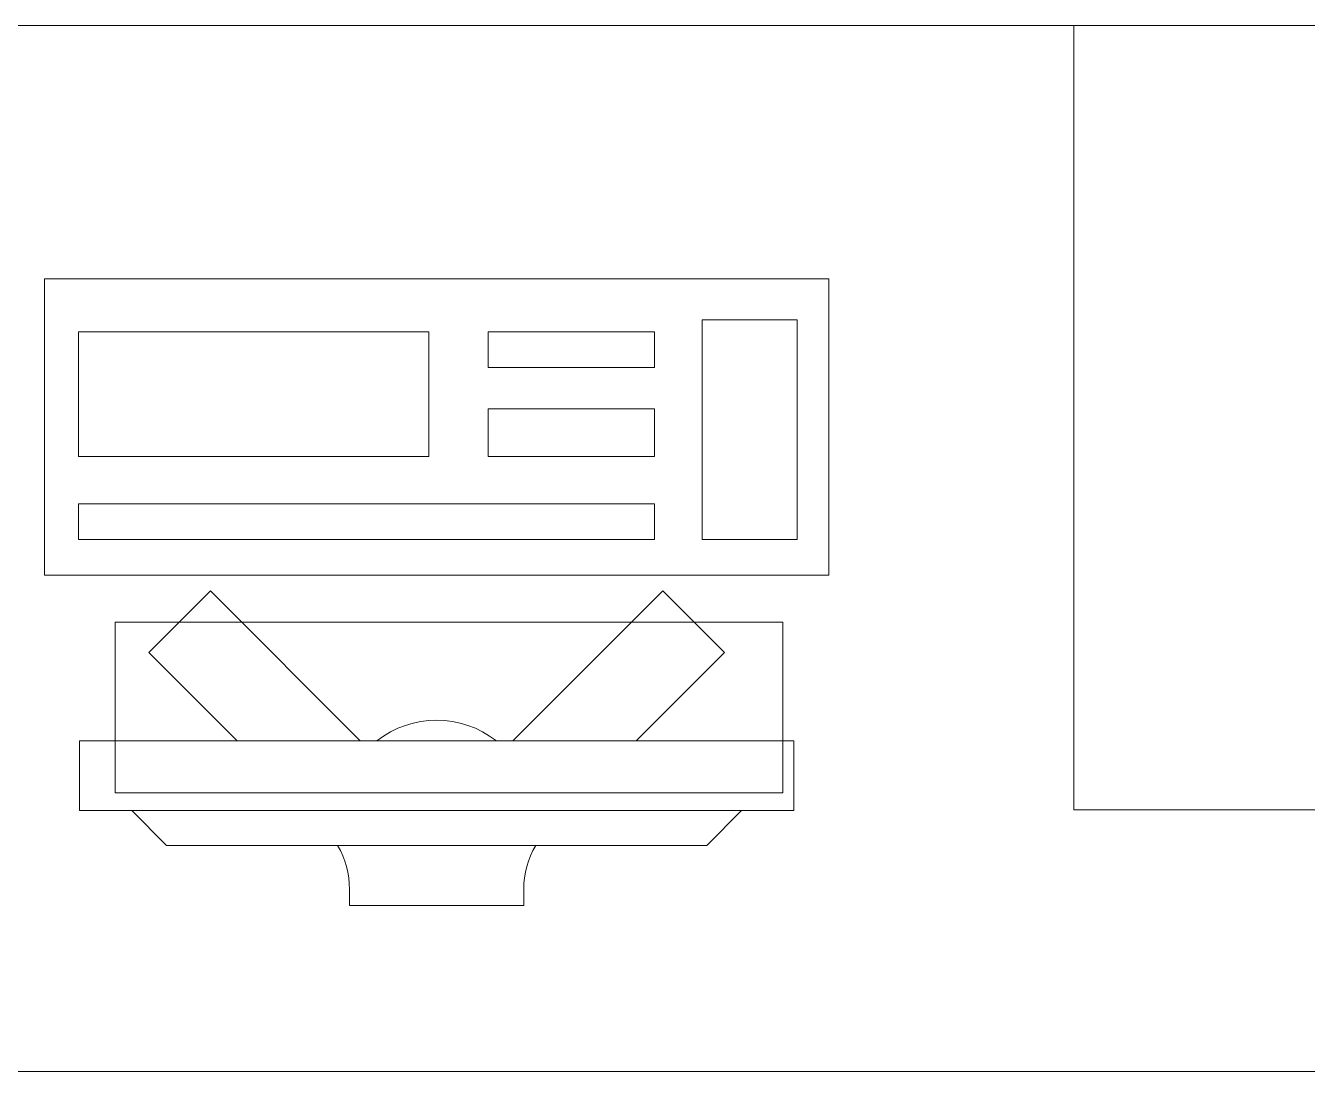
# Model space of a CAD drawing. Header units: metres. Extents: x -18745 to 220762, y -1579758 to -1356048.
# Drawn here: x 168661 to 169396, y -1424781 to -1424181 of the extents above; entities that cross this region are included whole.
import ezdxf

# ---------------------------------------------------------------- set-up
doc = ezdxf.new("R2010")
doc.units = ezdxf.units.M
doc.layers.get('0').update_dxf_attribs({"lineweight": 0})
doc.layers.add('A-100 - Copy$0$Medical Equipment and Furniture', color=8, linetype='Continuous', lineweight=0)

# ---------------------------------------------------------------- blocks, each defined once
blk = doc.blocks.new('A-100 - Copy$0$GF21042-P')
for p, q in [((0.7, 0.6), (-0.7, 0.6)), ((-0.7, 0.45), (-0.3, 0.45)), ((-0.3, 0.45), (-0.3, 0)), ((-0.7, 0), (0.7, 0))]:
    blk.add_line(p, q)
blk = doc.blocks.new('A-100 - Copy$0$ITCWLS1-P')
for p, q in [((-0.17, 0.45), (-0.17, 0)), ((-0.17, 0.45), (0, 0.45)), ((0, 0.45), (0, 0)), ((-0.26509, 0.43, 0), (-0.30509, 0.43, 0)), ((-0.30509, 0.43, 0), (-0.30509, 0.02, 0)), ((-0.26509, 0.43, 0), (-0.26509, 0.02, 0)), ((-0.14957, 0.43047), (-0.12914, 0.43047)), ((-0.12914, 0.43047), (-0.12914, 0.40893)), ((-0.197, 0.40939), (-0.295, 0.40939)), ((-0.295, 0.02639), (-0.295, 0.40939)), ((-0.197, 0.02639), (-0.197, 0.40939)), ((-0.32509, 0.38, 0), (-0.30509, 0.4, 0)), ((-0.32509, 0.38, 0), (-0.32509, 0.07, 0)), ((-0.35032, 0.275), (-0.35961, 0.275)), ((-0.35961, 0.175), (-0.35961, 0.275)), ((-0.35032, 0.175), (-0.35961, 0.175)), ((-0.32509, 0.07, 0), (-0.30509, 0.05, 0)), ((-0.197, 0.02639), (-0.295, 0.02639)), ((-0.30509, 0.02, 0), (-0.26509, 0.02, 0)), ((-0.17, 0), (0, 0))]:
    blk.add_line(p, q)
at = {"extrusion": (2.48281e-10, 3.18408e-10, -1)}
for p, q in [((-0.26509, 0.33952), (-0.21443, 0.39019)), ((-0.17907, 0.35483), (-0.21443, 0.39019)), ((-0.26509, 0.26881), (-0.17907, 0.35483))]:
    blk.add_line(p, q, dxfattribs=at)
at = {"extrusion": (2.48281e-10, -3.18408e-10, -1)}
for p, q in [((-0.26509, 0.18119), (-0.17907, 0.09517)), ((-0.26509, 0.11048), (-0.21443, 0.05981)), ((-0.17907, 0.09517), (-0.21443, 0.05981))]:
    blk.add_line(p, q, dxfattribs=at)
for points in [[(-0.12914, 0.40893), (-0.12914, 0.09996), (-0.14957, 0.09996), (-0.14957, 0.43047)], [(-0.14957, 0.09997), (-0.14957, 0.09997), (-0.14957, 0.09997), (-0.14957, 0.09997), (-0.14957, 0.09997), (-0.14957, 0.09997), (-0.14957, 0.09997), (-0.14957, 0.09997), (-0.14957, 0.09997)], [(-0.14957, 0.09997), (-0.14957, 0.09997), (-0.14957, 0.09997), (-0.14957, 0.09997), (-0.14957, 0.09997), (-0.14957, 0.09997), (-0.14957, 0.09997), (-0.14957, 0.09997), (-0.14957, 0.09997), (-0.14957, 0.09997), (-0.14957, 0.09997), (-0.14957, 0.09997), (-0.14957, 0.09997), (-0.14957, 0.09997), (-0.14957, 0.09997), (-0.14957, 0.09997), (-0.14957, 0.09997), (-0.14957, 0.09997)], [(-0.14957, 0.09996), (-0.14957, 0.09996), (-0.14957, 0.09996), (-0.14957, 0.09996), (-0.14957, 0.09996), (-0.14957, 0.09996), (-0.14957, 0.09996), (-0.14957, 0.09996), (-0.14957, 0.09996), (-0.14957, 0.09996)], [(-0.14957, 0.09996), (-0.14957, 0.09996), (-0.14957, 0.09996), (-0.14957, 0.09996), (-0.14957, 0.09996), (-0.14957, 0.09996), (-0.14957, 0.09996)], [(-0.14957, 0.09997), (-0.14957, 0.09997), (-0.14957, 0.09997), (-0.14957, 0.09997), (-0.14957, 0.09997), (-0.14957, 0.09997), (-0.14957, 0.09997), (-0.14957, 0.09997), (-0.14957, 0.09997), (-0.14957, 0.09997)], [(-0.14957, 0.09997), (-0.14957, 0.09997), (-0.14957, 0.09997), (-0.14957, 0.09997), (-0.14957, 0.09997), (-0.14957, 0.09997), (-0.14957, 0.09997), (-0.14957, 0.09997), (-0.14957, 0.09997), (-0.14957, 0.09997), (-0.14957, 0.09997), (-0.14957, 0.09997), (-0.14957, 0.09997), (-0.14957, 0.09997), (-0.14957, 0.09997)], [(-0.14957, 0.09997), (-0.14957, 0.09997), (-0.14957, 0.09997), (-0.14957, 0.09997), (-0.14957, 0.09997), (-0.14957, 0.09997), (-0.14957, 0.09997), (-0.14957, 0.09997), (-0.14957, 0.09997), (-0.14957, 0.09997)], [(-0.14957, 0.09997), (-0.14957, 0.09997), (-0.14957, 0.09997), (-0.14957, 0.09997), (-0.14957, 0.09997), (-0.14957, 0.09997), (-0.14957, 0.09997), (-0.14957, 0.09997), (-0.14957, 0.09997), (-0.14957, 0.09997)], [(-0.14957, 0.09996), (-0.14957, 0.09996), (-0.14957, 0.09996), (-0.14957, 0.09996), (-0.14957, 0.09996), (-0.14957, 0.09996), (-0.14957, 0.09996), (-0.14957, 0.09996), (-0.14957, 0.09996), (-0.14957, 0.09996), (-0.14957, 0.09996), (-0.14957, 0.09996), (-0.14957, 0.09996), (-0.14957, 0.09996), (-0.14957, 0.09996), (-0.14957, 0.09996), (-0.14957, 0.09996), (-0.14957, 0.09996), (-0.14957, 0.09997), (-0.14957, 0.09997), (-0.14957, 0.09997), (-0.14957, 0.09997), (-0.14957, 0.09997), (-0.14957, 0.09997), (-0.14957, 0.09997), (-0.14957, 0.09997), (-0.14957, 0.09997), (-0.14957, 0.09997), (-0.14957, 0.09997), (-0.14957, 0.09997), (-0.14957, 0.09997), (-0.14957, 0.09997), (-0.14956, 0.09997), (-0.14956, 0.09997), (-0.14956, 0.09997), (-0.14956, 0.09996), (-0.14956, 0.09996), (-0.14956, 0.09996), (-0.14956, 0.09996), (-0.14956, 0.09996), (-0.14956, 0.09996), (-0.14956, 0.09996), (-0.14956, 0.09996), (-0.14956, 0.09996), (-0.14956, 0.09996), (-0.14956, 0.09996), (-0.14956, 0.09996), (-0.14956, 0.09996), (-0.14957, 0.09996), (-0.14957, 0.09996), (-0.14957, 0.09996), (-0.14957, 0.09996), (-0.14957, 0.09996), (-0.14957, 0.09996)], [(-0.14957, 0.09996), (-0.14957, 0.09996), (-0.14957, 0.09996), (-0.14957, 0.09996), (-0.14957, 0.09996), (-0.14957, 0.09996), (-0.14957, 0.09996), (-0.14957, 0.09996), (-0.14957, 0.09996), (-0.14957, 0.09996), (-0.14957, 0.09997), (-0.14957, 0.09997), (-0.14957, 0.09997), (-0.14957, 0.09996), (-0.14957, 0.09996), (-0.14957, 0.09996), (-0.14957, 0.09996), (-0.14957, 0.09996), (-0.14957, 0.09996), (-0.14957, 0.09997), (-0.14957, 0.09997), (-0.14957, 0.09997), (-0.14957, 0.09997), (-0.14957, 0.09997), (-0.14957, 0.09997), (-0.14957, 0.09997), (-0.14957, 0.09997), (-0.14957, 0.09997), (-0.14957, 0.09997), (-0.14957, 0.09997), (-0.14957, 0.09997), (-0.14957, 0.09997), (-0.14957, 0.09997), (-0.14957, 0.09997), (-0.14957, 0.09997), (-0.14957, 0.09997), (-0.14957, 0.09997), (-0.14957, 0.09997), (-0.14957, 0.09997), (-0.14957, 0.09997), (-0.14957, 0.09997), (-0.14957, 0.09997), (-0.14957, 0.09997), (-0.14957, 0.09997), (-0.14957, 0.09997), (-0.14957, 0.09997), (-0.14957, 0.09997), (-0.14957, 0.09997), (-0.14957, 0.09997), (-0.14957, 0.09997), (-0.14957, 0.09997), (-0.14957, 0.09997), (-0.14957, 0.09997), (-0.14957, 0.09997), (-0.14957, 0.09997), (-0.14957, 0.09997), (-0.14957, 0.09997), (-0.14957, 0.09997), (-0.14957, 0.09997), (-0.14957, 0.09997), (-0.14957, 0.09997), (-0.14957, 0.09997), (-0.14957, 0.09997), (-0.14957, 0.09997), (-0.14957, 0.09997), (-0.14957, 0.09997), (-0.14957, 0.09997), (-0.14957, 0.09997), (-0.14957, 0.09997), (-0.14957, 0.09997), (-0.14957, 0.09997), (-0.14957, 0.09997), (-0.14957, 0.09997), (-0.14957, 0.09997), (-0.14957, 0.09997), (-0.14957, 0.09997), (-0.14957, 0.09997), (-0.14957, 0.09997), (-0.14957, 0.09997), (-0.14957, 0.09997), (-0.14956, 0.09997), (-0.14957, 0.09997), (-0.14957, 0.09997), (-0.14957, 0.09997), (-0.14957, 0.09997), (-0.14956, 0.09997), (-0.14957, 0.09997), (-0.14957, 0.09997), (-0.14957, 0.09997), (-0.14957, 0.09997), (-0.14957, 0.09997), (-0.14957, 0.09997), (-0.14957, 0.09997), (-0.14957, 0.09997), (-0.14957, 0.09997), (-0.14957, 0.09997), (-0.14956, 0.09997), (-0.14957, 0.09996), (-0.14957, 0.09996), (-0.14957, 0.09996), (-0.14956, 0.09996), (-0.14957, 0.09996), (-0.14957, 0.09996), (-0.14957, 0.09996), (-0.14957, 0.09996), (-0.14957, 0.09996), (-0.14957, 0.09996), (-0.14957, 0.09996), (-0.14957, 0.09996), (-0.14957, 0.09996), (-0.14957, 0.09996)], [(-0.14957, 0.09996), (-0.14957, 0.09996), (-0.14957, 0.09996), (-0.14957, 0.09996), (-0.14957, 0.09996), (-0.14957, 0.09996), (-0.14957, 0.09996), (-0.14957, 0.09996)], [(-0.14957, 0.09996), (-0.14957, 0.09996), (-0.14957, 0.09996), (-0.14957, 0.09996), (-0.14957, 0.09996), (-0.14957, 0.09996), (-0.14957, 0.09996), (-0.14957, 0.09996), (-0.14957, 0.09996), (-0.14957, 0.09996), (-0.14957, 0.09996), (-0.14957, 0.09996), (-0.14957, 0.09996), (-0.14957, 0.09996), (-0.14957, 0.09996), (-0.14957, 0.09996), (-0.14957, 0.09996), (-0.14957, 0.09996), (-0.14957, 0.09996), (-0.14957, 0.09996), (-0.14957, 0.09996), (-0.14957, 0.09996), (-0.14957, 0.09996), (-0.14957, 0.09996), (-0.14957, 0.09996), (-0.14957, 0.09996), (-0.14957, 0.09996), (-0.14957, 0.09996), (-0.14957, 0.09996), (-0.14957, 0.09996), (-0.14957, 0.09996), (-0.14957, 0.09996), (-0.14957, 0.09996), (-0.14957, 0.09996), (-0.14957, 0.09996), (-0.14957, 0.09996), (-0.14957, 0.09996), (-0.14957, 0.09996), (-0.14957, 0.09996), (-0.14957, 0.09996), (-0.14957, 0.09996), (-0.14957, 0.09996), (-0.14957, 0.09996), (-0.14957, 0.09996), (-0.14957, 0.09996), (-0.14957, 0.09996), (-0.14957, 0.09996), (-0.14957, 0.09996), (-0.14956, 0.09996), (-0.14956, 0.09996), (-0.14956, 0.09996), (-0.14956, 0.09996), (-0.14957, 0.09996), (-0.14957, 0.09996), (-0.14957, 0.09996), (-0.14957, 0.09996), (-0.14957, 0.09996), (-0.14957, 0.09996), (-0.14956, 0.09996), (-0.14957, 0.09996), (-0.14957, 0.09996), (-0.14957, 0.09996), (-0.14957, 0.09996), (-0.14957, 0.09996), (-0.14957, 0.09996), (-0.14957, 0.09996), (-0.14957, 0.09996), (-0.14957, 0.09996), (-0.14957, 0.09996), (-0.14956, 0.09996), (-0.14956, 0.09996), (-0.14957, 0.09996), (-0.14957, 0.09996), (-0.14957, 0.09996), (-0.14957, 0.09996), (-0.14957, 0.09996), (-0.14957, 0.09996), (-0.14957, 0.09996), (-0.14957, 0.09996), (-0.14957, 0.09996), (-0.14957, 0.09996), (-0.14957, 0.09996), (-0.14957, 0.09996), (-0.14957, 0.09996), (-0.14957, 0.09996), (-0.14957, 0.09996), (-0.14957, 0.09996), (-0.14957, 0.09996), (-0.14957, 0.09996)], [(-0.14957, 0.09996), (-0.14957, 0.09996), (-0.14957, 0.09996), (-0.14957, 0.09996), (-0.14957, 0.09996), (-0.14957, 0.09996), (-0.14957, 0.09996), (-0.14957, 0.09996), (-0.14957, 0.09996), (-0.14957, 0.09996), (-0.14957, 0.09996), (-0.14957, 0.09996)], [(-0.14957, 0.09996), (-0.14957, 0.09996), (-0.14956, 0.09996), (-0.14956, 0.09996), (-0.14956, 0.09996), (-0.14956, 0.09996), (-0.14957, 0.09996)], [(-0.14957, 0.09996), (-0.14957, 0.09996), (-0.14957, 0.09996), (-0.14957, 0.09996), (-0.14957, 0.09996), (-0.14957, 0.09996), (-0.14957, 0.09996), (-0.14957, 0.09996), (-0.14957, 0.09996), (-0.14956, 0.09996), (-0.14956, 0.09996), (-0.14956, 0.09996), (-0.14956, 0.09996), (-0.14956, 0.09996), (-0.14956, 0.09996), (-0.14956, 0.09996), (-0.14957, 0.09996)]]:
    blk.add_lwpolyline(points)
for points in [[(-0.1019, 0.43047), (-0.03039, 0.43047), (-0.03039, 0.22944), (-0.1019, 0.22944)], [(-0.1019, 0.19536), (-0.07466, 0.19536), (-0.07466, 0.09996), (-0.1019, 0.09996)], [(-0.03039, 0.19536), (-0.05082, 0.19536), (-0.05082, 0.09996), (-0.03039, 0.09996)], [(-0.14956, 0.09996), (-0.14956, 0.09996), (-0.14956, 0.09996), (-0.14956, 0.09996), (-0.14956, 0.09996), (-0.14956, 0.09996), (-0.14956, 0.09996), (-0.14956, 0.09996), (-0.14957, 0.09996), (-0.14957, 0.09996), (-0.14957, 0.09996), (-0.14957, 0.09996), (-0.14957, 0.09996), (-0.14957, 0.09996), (-0.14957, 0.09996), (-0.14957, 0.09996), (-0.14957, 0.09996), (-0.14957, 0.09996), (-0.14957, 0.09996), (-0.14957, 0.09996), (-0.14957, 0.09996), (-0.14957, 0.09996), (-0.14957, 0.09996), (-0.14957, 0.09996), (-0.14957, 0.09996), (-0.14957, 0.09996), (-0.14957, 0.09996), (-0.14957, 0.09996), (-0.14957, 0.09996), (-0.14957, 0.09996), (-0.14957, 0.09996), (-0.14957, 0.09996), (-0.14957, 0.09996), (-0.14957, 0.09996), (-0.14957, 0.09996), (-0.14957, 0.09996), (-0.14957, 0.09996), (-0.14957, 0.09996), (-0.14957, 0.09996), (-0.14957, 0.09996), (-0.14957, 0.09996), (-0.14957, 0.09996), (-0.14957, 0.09996), (-0.14957, 0.09996), (-0.14957, 0.09996), (-0.14957, 0.09996), (-0.14957, 0.09996), (-0.14957, 0.09996), (-0.14957, 0.09996), (-0.14957, 0.09996), (-0.14957, 0.09996), (-0.14957, 0.09996), (-0.14957, 0.09996), (-0.14957, 0.09996), (-0.14957, 0.09996), (-0.14957, 0.09996), (-0.14957, 0.09996), (-0.14956, 0.09996), (-0.14956, 0.09996), (-0.14956, 0.09996), (-0.14956, 0.09996), (-0.14956, 0.09996), (-0.14956, 0.09996), (-0.14956, 0.09996), (-0.14956, 0.09996), (-0.14956, 0.09996), (-0.14956, 0.09996), (-0.14956, 0.09996), (-0.14956, 0.09996), (-0.14956, 0.09996), (-0.14956, 0.09996), (-0.14956, 0.09996), (-0.14956, 0.09996), (-0.14956, 0.09996), (-0.14956, 0.09996), (-0.14956, 0.09996), (-0.14956, 0.09996), (-0.14956, 0.09996), (-0.14956, 0.09996), (-0.14956, 0.09996), (-0.14956, 0.09996), (-0.14956, 0.09996), (-0.14956, 0.09996), (-0.14956, 0.09996), (-0.14956, 0.09996), (-0.14956, 0.09996), (-0.14956, 0.09996), (-0.14956, 0.09996), (-0.14956, 0.09996), (-0.14957, 0.09996), (-0.14957, 0.09996), (-0.14957, 0.09996), (-0.14957, 0.09996), (-0.14957, 0.09996), (-0.14957, 0.09996), (-0.14957, 0.09996), (-0.14957, 0.09996), (-0.14957, 0.09996), (-0.14957, 0.09996), (-0.14957, 0.09996), (-0.14957, 0.09996), (-0.14957, 0.09996), (-0.14957, 0.09996), (-0.14957, 0.09996), (-0.14957, 0.09996), (-0.14957, 0.09996), (-0.14957, 0.09996), (-0.14957, 0.09996), (-0.14957, 0.09996), (-0.14957, 0.09996), (-0.14957, 0.09996), (-0.14957, 0.09996), (-0.14957, 0.09996), (-0.14957, 0.09996), (-0.14957, 0.09996), (-0.14957, 0.09996), (-0.14957, 0.09996), (-0.14957, 0.09996), (-0.14957, 0.09996), (-0.14957, 0.09996), (-0.14957, 0.09996), (-0.14957, 0.09996), (-0.14957, 0.09996), (-0.14957, 0.09996), (-0.14957, 0.09996), (-0.14957, 0.09996), (-0.14957, 0.09996), (-0.14957, 0.09996), (-0.14957, 0.09996), (-0.14957, 0.09996), (-0.14957, 0.09996), (-0.14957, 0.09996), (-0.14957, 0.09996), (-0.14957, 0.09996), (-0.14957, 0.09996), (-0.14957, 0.09996), (-0.14957, 0.09996), (-0.14957, 0.09996), (-0.14957, 0.09996), (-0.14957, 0.09996), (-0.14957, 0.09996), (-0.14957, 0.09996), (-0.14957, 0.09996), (-0.14957, 0.09996), (-0.14957, 0.09996), (-0.14957, 0.09996), (-0.14957, 0.09996), (-0.14957, 0.09996), (-0.14957, 0.09996), (-0.14957, 0.09996), (-0.14957, 0.09996), (-0.14957, 0.09996), (-0.14957, 0.09996), (-0.14957, 0.09996), (-0.14956, 0.09996), (-0.14956, 0.09996), (-0.14956, 0.09996), (-0.14956, 0.09996), (-0.14956, 0.09996), (-0.14956, 0.09996), (-0.14956, 0.09996), (-0.14956, 0.09996), (-0.14956, 0.09996), (-0.14956, 0.09996), (-0.14956, 0.09996), (-0.14956, 0.09996), (-0.14956, 0.09996), (-0.14956, 0.09996), (-0.14956, 0.09996), (-0.14956, 0.09996), (-0.14956, 0.09996), (-0.14956, 0.09996), (-0.14956, 0.09996), (-0.14956, 0.09996), (-0.14956, 0.09996), (-0.14956, 0.09996), (-0.14956, 0.09996), (-0.14956, 0.09996), (-0.14956, 0.09996), (-0.14956, 0.09996), (-0.14956, 0.09996), (-0.14956, 0.09996), (-0.14956, 0.09996), (-0.14956, 0.09996), (-0.14956, 0.09996), (-0.14956, 0.09996), (-0.14956, 0.09996), (-0.14956, 0.09996), (-0.14956, 0.09996), (-0.14956, 0.09996), (-0.14956, 0.09996), (-0.14956, 0.09996), (-0.14956, 0.09996), (-0.14956, 0.09996), (-0.14956, 0.09996), (-0.14956, 0.09996), (-0.14956, 0.09996), (-0.14956, 0.09996), (-0.14956, 0.09996), (-0.14956, 0.09996), (-0.14956, 0.09996), (-0.14957, 0.09996), (-0.14957, 0.09996), (-0.14957, 0.09996), (-0.14957, 0.09996), (-0.14957, 0.09996), (-0.14957, 0.09996), (-0.14957, 0.09996), (-0.14957, 0.09996), (-0.14957, 0.09996), (-0.14957, 0.09996), (-0.14957, 0.09996), (-0.14957, 0.09996), (-0.14957, 0.09996), (-0.14957, 0.09996), (-0.14957, 0.09996), (-0.14957, 0.09996), (-0.14957, 0.09996), (-0.14957, 0.09996), (-0.14957, 0.09996), (-0.14957, 0.09996), (-0.14957, 0.09996), (-0.14957, 0.09996), (-0.14957, 0.09996), (-0.14957, 0.09996), (-0.14957, 0.09996), (-0.14957, 0.09996), (-0.14957, 0.09996), (-0.14957, 0.09996), (-0.14957, 0.09996), (-0.14957, 0.09996), (-0.14957, 0.09996), (-0.14957, 0.09996), (-0.14957, 0.09996), (-0.14957, 0.09996), (-0.14956, 0.09996), (-0.14956, 0.09996), (-0.14956, 0.09996), (-0.14956, 0.09996), (-0.14956, 0.09996), (-0.14956, 0.09996), (-0.14956, 0.09996), (-0.14956, 0.09996), (-0.14956, 0.09996), (-0.14956, 0.09996), (-0.14956, 0.09996), (-0.14956, 0.09996), (-0.14956, 0.09996), (-0.14956, 0.09996), (-0.14956, 0.09996), (-0.14956, 0.09996), (-0.14956, 0.09996), (-0.14956, 0.09996), (-0.14956, 0.09996), (-0.14956, 0.09996), (-0.14956, 0.09996), (-0.14956, 0.09996), (-0.14956, 0.09996), (-0.14956, 0.09996), (-0.14956, 0.09996), (-0.14956, 0.09996), (-0.14956, 0.09996), (-0.14956, 0.09996), (-0.14956, 0.09996), (-0.14956, 0.09996), (-0.14956, 0.09996), (-0.14956, 0.09996), (-0.14956, 0.09996), (-0.14956, 0.09996), (-0.14956, 0.09996), (-0.14956, 0.09996), (-0.14956, 0.09996), (-0.14956, 0.09996), (-0.14956, 0.09996), (-0.14956, 0.09996), (-0.14956, 0.09996), (-0.14956, 0.09996)], [(-0.14957, 0.09996), (-0.14957, 0.09996), (-0.14957, 0.09996), (-0.14957, 0.09996), (-0.14957, 0.09996), (-0.14957, 0.09996), (-0.14957, 0.09996), (-0.14957, 0.09996), (-0.14957, 0.09996), (-0.14957, 0.09996), (-0.14957, 0.09996), (-0.14957, 0.09996), (-0.14957, 0.09996), (-0.14957, 0.09996), (-0.14957, 0.09996), (-0.14957, 0.09996), (-0.14957, 0.09996), (-0.14957, 0.09996), (-0.14957, 0.09996), (-0.14957, 0.09996), (-0.14957, 0.09996), (-0.14957, 0.09996), (-0.14957, 0.09996), (-0.14957, 0.09996), (-0.14957, 0.09996), (-0.14957, 0.09996), (-0.14957, 0.09996), (-0.14957, 0.09996), (-0.14957, 0.09996), (-0.14957, 0.09996), (-0.14957, 0.09996), (-0.14957, 0.09996), (-0.14957, 0.09996), (-0.14957, 0.09996), (-0.14957, 0.09996), (-0.14957, 0.09996), (-0.14957, 0.09996), (-0.14957, 0.09996), (-0.14957, 0.09996), (-0.14957, 0.09996), (-0.14957, 0.09996), (-0.14957, 0.09996), (-0.14957, 0.09996), (-0.14957, 0.09996), (-0.14957, 0.09996), (-0.14957, 0.09996), (-0.14957, 0.09996), (-0.14957, 0.09996), (-0.14957, 0.09996), (-0.14957, 0.09996), (-0.14957, 0.09996), (-0.14957, 0.09996), (-0.14957, 0.09996), (-0.14957, 0.09996), (-0.14957, 0.09996), (-0.14957, 0.09996), (-0.14957, 0.09996), (-0.14957, 0.09996), (-0.14957, 0.09996), (-0.14957, 0.09996), (-0.14957, 0.09996), (-0.14957, 0.09996), (-0.14957, 0.09996), (-0.14957, 0.09996), (-0.14957, 0.09996), (-0.14957, 0.09996), (-0.14957, 0.09996), (-0.14957, 0.09996), (-0.14957, 0.09996), (-0.14957, 0.09996), (-0.14957, 0.09996), (-0.14957, 0.09996), (-0.14957, 0.09996), (-0.14957, 0.09996), (-0.14957, 0.09996), (-0.14957, 0.09996), (-0.14957, 0.09996), (-0.14957, 0.09996), (-0.14957, 0.09996), (-0.14957, 0.09996), (-0.14957, 0.09996), (-0.14957, 0.09996), (-0.14957, 0.09996), (-0.14957, 0.09996), (-0.14957, 0.09996), (-0.14957, 0.09996), (-0.14957, 0.09996), (-0.14957, 0.09996), (-0.14957, 0.09996), (-0.14957, 0.09996), (-0.14957, 0.09996), (-0.14957, 0.09996), (-0.14957, 0.09996), (-0.14957, 0.09996), (-0.14957, 0.09996), (-0.14957, 0.09996), (-0.14957, 0.09996), (-0.14957, 0.09996), (-0.14957, 0.09996), (-0.14957, 0.09996), (-0.14957, 0.09996), (-0.14957, 0.09996), (-0.14957, 0.09996), (-0.14957, 0.09996), (-0.14957, 0.09996), (-0.14957, 0.09996), (-0.14957, 0.09996), (-0.14957, 0.09996), (-0.14957, 0.09996), (-0.14957, 0.09996), (-0.14957, 0.09996), (-0.14957, 0.09996), (-0.14957, 0.09996), (-0.14957, 0.09996), (-0.14957, 0.09996), (-0.14957, 0.09996), (-0.14957, 0.09996), (-0.14957, 0.09996), (-0.14957, 0.09996), (-0.14957, 0.09996), (-0.14957, 0.09996), (-0.14957, 0.09996), (-0.14957, 0.09996), (-0.14957, 0.09996), (-0.14957, 0.09996), (-0.14957, 0.09996), (-0.14957, 0.09996), (-0.14957, 0.09996), (-0.14957, 0.09996), (-0.14957, 0.09996), (-0.14957, 0.09996), (-0.14957, 0.09996), (-0.14957, 0.09996), (-0.14957, 0.09996), (-0.14957, 0.09996), (-0.14957, 0.09996), (-0.14957, 0.09996), (-0.14957, 0.09996), (-0.14957, 0.09996), (-0.14957, 0.09996), (-0.14957, 0.09996), (-0.14957, 0.09996), (-0.14957, 0.09996), (-0.14957, 0.09996), (-0.14957, 0.09996), (-0.14957, 0.09996), (-0.14957, 0.09996), (-0.14957, 0.09996), (-0.14957, 0.09996), (-0.14957, 0.09996), (-0.14957, 0.09996), (-0.14957, 0.09996), (-0.14957, 0.09996), (-0.14957, 0.09996), (-0.14957, 0.09996), (-0.14957, 0.09996), (-0.14957, 0.09996), (-0.14957, 0.09996), (-0.14957, 0.09996), (-0.14957, 0.09996), (-0.14957, 0.09996), (-0.14957, 0.09996), (-0.14957, 0.09996), (-0.14957, 0.09996), (-0.14957, 0.09996), (-0.14957, 0.09996), (-0.14957, 0.09996), (-0.14957, 0.09996), (-0.14957, 0.09996), (-0.14957, 0.09996), (-0.14957, 0.09996), (-0.14957, 0.09996), (-0.14957, 0.09996), (-0.14957, 0.09996), (-0.14957, 0.09996), (-0.14957, 0.09996), (-0.14957, 0.09996), (-0.14957, 0.09996), (-0.14957, 0.09996), (-0.14957, 0.09996), (-0.14957, 0.09996), (-0.14957, 0.09996), (-0.14957, 0.09996), (-0.14957, 0.09996), (-0.14957, 0.09996), (-0.14957, 0.09996), (-0.14957, 0.09996), (-0.14957, 0.09996), (-0.14957, 0.09996), (-0.14957, 0.09996), (-0.14957, 0.09996), (-0.14957, 0.09996), (-0.14957, 0.09996), (-0.14957, 0.09996), (-0.14957, 0.09996), (-0.14957, 0.09996), (-0.14957, 0.09996), (-0.14957, 0.09996), (-0.14957, 0.09996), (-0.14957, 0.09996), (-0.14957, 0.09996), (-0.14957, 0.09996), (-0.14957, 0.09996), (-0.14957, 0.09996), (-0.14957, 0.09996), (-0.14957, 0.09996), (-0.14957, 0.09996), (-0.14957, 0.09996), (-0.14957, 0.09996), (-0.14957, 0.09996), (-0.14957, 0.09996), (-0.14957, 0.09996), (-0.14957, 0.09996), (-0.14957, 0.09996)], [(-0.14957, 0.09996), (-0.14957, 0.09996), (-0.14957, 0.09996), (-0.14957, 0.09996), (-0.14957, 0.09996), (-0.14957, 0.09996), (-0.14957, 0.09996), (-0.14957, 0.09996), (-0.14957, 0.09996), (-0.14957, 0.09996), (-0.14957, 0.09996), (-0.14957, 0.09996), (-0.14957, 0.09996), (-0.14957, 0.09996), (-0.14957, 0.09996), (-0.14957, 0.09996), (-0.14957, 0.09996), (-0.14957, 0.09996), (-0.14957, 0.09996), (-0.14957, 0.09996), (-0.14957, 0.09996), (-0.14957, 0.09996), (-0.14957, 0.09996), (-0.14957, 0.09996), (-0.14957, 0.09996), (-0.14957, 0.09996), (-0.14957, 0.09996), (-0.14957, 0.09996), (-0.14957, 0.09996), (-0.14957, 0.09996), (-0.14957, 0.09996), (-0.14957, 0.09996), (-0.14957, 0.09996), (-0.14957, 0.09996), (-0.14957, 0.09996), (-0.14957, 0.09996), (-0.14957, 0.09996), (-0.14957, 0.09996), (-0.14957, 0.09996), (-0.14957, 0.09996), (-0.14957, 0.09996), (-0.14957, 0.09996), (-0.14957, 0.09996), (-0.14957, 0.09996), (-0.14957, 0.09996), (-0.14957, 0.09996), (-0.14957, 0.09996), (-0.14957, 0.09996), (-0.14957, 0.09996), (-0.14957, 0.09996), (-0.14957, 0.09996), (-0.14957, 0.09996), (-0.14957, 0.09996), (-0.14957, 0.09996), (-0.14957, 0.09996), (-0.14957, 0.09996), (-0.14957, 0.09996), (-0.14957, 0.09996), (-0.14957, 0.09996), (-0.14957, 0.09996), (-0.14957, 0.09996), (-0.14957, 0.09996), (-0.14957, 0.09996), (-0.14957, 0.09996), (-0.14957, 0.09996), (-0.14957, 0.09996), (-0.14957, 0.09996), (-0.14957, 0.09996), (-0.14957, 0.09996), (-0.14957, 0.09996), (-0.14957, 0.09996), (-0.14957, 0.09996), (-0.14957, 0.09996), (-0.14957, 0.09996), (-0.14957, 0.09996), (-0.14957, 0.09996), (-0.14957, 0.09996), (-0.14957, 0.09996), (-0.14957, 0.09996), (-0.14957, 0.09996), (-0.14957, 0.09996), (-0.14957, 0.09996), (-0.14957, 0.09996), (-0.14957, 0.09996), (-0.14957, 0.09996), (-0.14957, 0.09996), (-0.14957, 0.09996), (-0.14957, 0.09996), (-0.14957, 0.09996), (-0.14957, 0.09996), (-0.14957, 0.09996), (-0.14957, 0.09996), (-0.14957, 0.09996), (-0.14957, 0.09996), (-0.14957, 0.09996), (-0.14957, 0.09996), (-0.14957, 0.09996), (-0.14957, 0.09996), (-0.14957, 0.09996), (-0.14957, 0.09996), (-0.14957, 0.09996), (-0.14957, 0.09996), (-0.14957, 0.09996), (-0.14957, 0.09996), (-0.14957, 0.09996), (-0.14957, 0.09996), (-0.14957, 0.09996), (-0.14957, 0.09996), (-0.14957, 0.09996), (-0.14957, 0.09996), (-0.14957, 0.09996), (-0.14957, 0.09996), (-0.14957, 0.09996), (-0.14957, 0.09996), (-0.14957, 0.09996), (-0.14957, 0.09996), (-0.14957, 0.09996), (-0.14957, 0.09996), (-0.14957, 0.09996), (-0.14957, 0.09996), (-0.14957, 0.09996), (-0.14957, 0.09996), (-0.14957, 0.09996), (-0.14957, 0.09996), (-0.14957, 0.09996), (-0.14957, 0.09996), (-0.14957, 0.09996), (-0.14957, 0.09996), (-0.14957, 0.09996), (-0.14957, 0.09996), (-0.14957, 0.09996), (-0.14957, 0.09996), (-0.14957, 0.09996), (-0.14957, 0.09996), (-0.14957, 0.09996), (-0.14957, 0.09996), (-0.14957, 0.09996), (-0.14957, 0.09996), (-0.14957, 0.09996), (-0.14957, 0.09996), (-0.14957, 0.09996), (-0.14957, 0.09996), (-0.14957, 0.09996), (-0.14957, 0.09996), (-0.14957, 0.09996), (-0.14957, 0.09996), (-0.14957, 0.09996), (-0.14957, 0.09996), (-0.14957, 0.09996), (-0.14957, 0.09996), (-0.14957, 0.09996), (-0.14957, 0.09996), (-0.14957, 0.09996), (-0.14957, 0.09996), (-0.14957, 0.09996), (-0.14957, 0.09996), (-0.14957, 0.09996), (-0.14957, 0.09996), (-0.14957, 0.09996), (-0.14957, 0.09996), (-0.14957, 0.09996), (-0.14957, 0.09996), (-0.14957, 0.09996), (-0.14957, 0.09996), (-0.14957, 0.09996), (-0.14957, 0.09996), (-0.14957, 0.09996), (-0.14957, 0.09996), (-0.14957, 0.09996), (-0.14957, 0.09996), (-0.14957, 0.09996), (-0.14957, 0.09996), (-0.14957, 0.09996), (-0.14957, 0.09996), (-0.14957, 0.09996), (-0.14957, 0.09996), (-0.14957, 0.09996), (-0.14957, 0.09996), (-0.14957, 0.09996), (-0.14957, 0.09996), (-0.14957, 0.09996), (-0.14957, 0.09996), (-0.14957, 0.09996), (-0.14957, 0.09996), (-0.14957, 0.09996), (-0.14957, 0.09996), (-0.14957, 0.09996), (-0.14957, 0.09996), (-0.14957, 0.09996), (-0.14957, 0.09996), (-0.14957, 0.09996), (-0.14957, 0.09996), (-0.14957, 0.09996), (-0.14957, 0.09996), (-0.14957, 0.09996), (-0.14957, 0.09996), (-0.14957, 0.09996), (-0.14957, 0.09996), (-0.14957, 0.09996), (-0.14957, 0.09996), (-0.14957, 0.09996), (-0.14957, 0.09996), (-0.14957, 0.09996), (-0.14957, 0.09996), (-0.14957, 0.09996), (-0.14957, 0.09996), (-0.14957, 0.09996), (-0.14957, 0.09996), (-0.14957, 0.09996), (-0.14957, 0.09996), (-0.14957, 0.09996), (-0.14957, 0.09996), (-0.14957, 0.09996), (-0.14957, 0.09996), (-0.14957, 0.09996), (-0.14957, 0.09996), (-0.14957, 0.09996), (-0.14957, 0.09996), (-0.14957, 0.09996)], [(-0.14957, 0.0727), (-0.02358, 0.0727), (-0.02358, 0.01818), (-0.14957, 0.01818)]]:
    blk.add_lwpolyline(points, close=True)
for centre, radius, start, end in [((-0.35032, 0.325), 0.05, 270, 300.30934), ((-0.3089, 0.225), 0.05564, 321.94311, 38.05689), ((-0.35032, 0.125), 0.05, 59.69066, 90)]:
    blk.add_arc(centre, radius, start, end)
blk = doc.blocks.new('A-100 - Copy')
at = {"layer": 'A-100 - Copy$0$Medical Equipment and Furniture'}
for name, p, xscale, yscale, zscale, rotation in [('A-100 - Copy$0$GF21042-P', (168962.18, -1424180.62, 0), 1000, 1000, 1000, 180), ('A-100 - Copy$0$ITCWLS1-P', (169121.5, -1424325.9, 0), 1000.000000000003, 1000.000000000003, 1000.000000000003, 90)]:
    blk.add_blockref(name, p, dxfattribs=dict(at, xscale=xscale, yscale=yscale, zscale=zscale, rotation=rotation))

msp = doc.modelspace()

# ---------------------------------------------------------------- block references
msp.add_blockref('A-100 - Copy', (0, 0))

doc.saveas('drawing.dxf')
